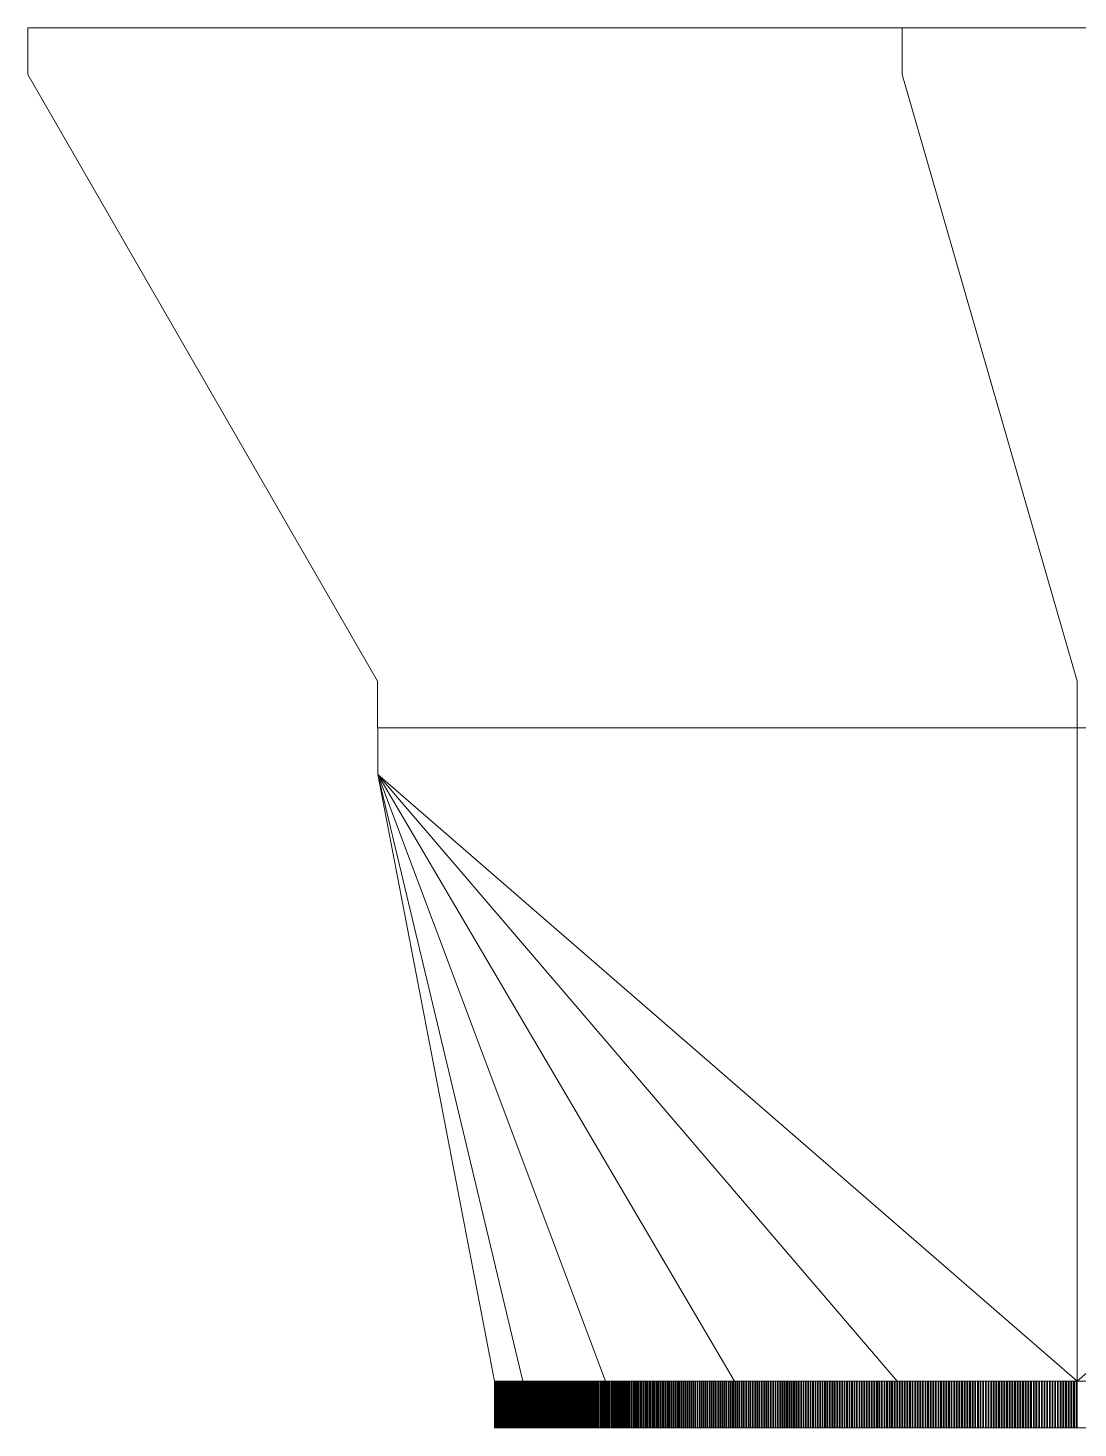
# Model space of a CAD drawing. Extents: x -57174 to 10055, y -18330 to 89882.
# Drawn here: x -35736 to -35510.9, y 67578.1 to 67878.1 of the extents above; entities that cross this region are included whole.
import ezdxf

# ---------------------------------------------------------------- set-up
doc = ezdxf.new("R2010")
doc.units = 0
doc.header["$LTSCALE"] = 50
doc.header["$MEASUREMENT"] = 0
doc.layers.add('SUPPLY', color=6, linetype='CONTINUOUS')

msp = doc.modelspace()

# ---------------------------------------------------------------- linework, layer by layer
at = {"layer": 'SUPPLY', "lineweight": 0}
for p, q in [((-35511.11, 67728.11), (-35511.11, 67578.11)), ((-35386.21, 67578.11, 3592.94), (-35636.01, 67578.11, 3592.94))]:
    msp.add_line(p, q, dxfattribs=at)
at = {"layer": 'SUPPLY', "lineweight": 0, "flags": 128}
for points, elevation in [([(-35361.26, 67878.11), (-35735.97, 67878.11)], 3587.22), ([(-35735.97, 67878.11), (-35735.97, 67868.11)], 3587.22), ([(-35735.97, 67868.11), (-35661.03, 67738.12)], 3587.22), ([(-35661.03, 67738.12), (-35661.03, 67728.12)], 3587.22), ([(-35661.03, 67728.12), (-35361.26, 67728.12)], 3587.22), ([(-35511.12, 67588.12), (-35361.22, 67718.11), (-35361.22, 67728.11), (-35661, 67728.11)], 3592.94), ([(-35661, 67728.11), (-35661, 67718.11), (-35511.12, 67588.12)], 3592.94), ([(-35612.16, 67588.12), (-35661, 67718.11), (-35549.71, 67588.12)], 3592.94), ([(-35629.91, 67588.12), (-35661, 67718.11), (-35584.52, 67588.12)], 3592.94), ([(-35386.21, 67588.12), (-35636.01, 67588.12), (-35661, 67718.11)], 3592.94), ([(-35636.01, 67588.12), (-35636.01, 67578.11)], 3592.94), ([(-35636, 67578.11), (-35636, 67588.12)], 3592.94), ([(-35635.98, 67578.11), (-35635.98, 67588.12)], 3592.94), ([(-35635.97, 67578.11), (-35635.97, 67588.12)], 3592.94), ([(-35635.95, 67578.11), (-35635.95, 67588.12)], 3592.94), ([(-35635.94, 67588.12), (-35635.94, 67578.11)], 3592.94), ([(-35635.92, 67588.12), (-35635.92, 67578.11)], 3592.94), ([(-35635.91, 67588.12), (-35635.91, 67578.11)], 3592.94), ([(-35635.89, 67588.12), (-35635.89, 67578.11)], 3592.94), ([(-35635.88, 67588.12), (-35635.88, 67578.11)], 3592.94), ([(-35635.86, 67588.12), (-35635.86, 67578.11)], 3592.94), ([(-35635.85, 67588.12), (-35635.85, 67578.11)], 3592.94), ([(-35635.84, 67588.12), (-35635.84, 67578.11)], 3592.94), ([(-35635.82, 67588.12), (-35635.82, 67578.11)], 3592.94), ([(-35635.81, 67588.12), (-35635.81, 67578.11)], 3592.94), ([(-35635.79, 67588.12), (-35635.79, 67578.11)], 3592.94), ([(-35635.76, 67588.12), (-35635.76, 67578.11)], 3592.94), ([(-35635.75, 67588.12), (-35635.75, 67578.11)], 3592.94), ([(-35635.73, 67588.12), (-35635.73, 67578.11)], 3592.94), ([(-35635.72, 67588.12), (-35635.72, 67578.11)], 3592.94), ([(-35635.69, 67588.12), (-35635.69, 67578.11)], 3592.94), ([(-35635.67, 67588.12), (-35635.67, 67578.11)], 3592.94), ([(-35635.64, 67588.12), (-35635.64, 67578.11)], 3592.94), ([(-35635.63, 67588.12), (-35635.63, 67578.11)], 3592.94), ([(-35635.6, 67588.12), (-35635.6, 67578.11)], 3592.94), ([(-35635.58, 67588.12), (-35635.58, 67578.11)], 3592.94), ([(-35635.55, 67588.12), (-35635.55, 67578.11)], 3592.94), ([(-35635.54, 67588.12), (-35635.54, 67578.11)], 3592.94), ([(-35635.5, 67588.12), (-35635.5, 67578.11)], 3592.94), ([(-35635.48, 67588.12), (-35635.48, 67578.11)], 3592.94), ([(-35635.45, 67588.12), (-35635.45, 67578.11)], 3592.94), ([(-35635.42, 67588.12), (-35635.42, 67578.11)], 3592.94), ([(-35635.39, 67588.12), (-35635.39, 67578.11)], 3592.94), ([(-35635.36, 67588.12), (-35635.36, 67578.11)], 3592.94), ([(-35635.33, 67588.12), (-35635.33, 67578.11)], 3592.94), ([(-35635.3, 67588.12), (-35635.3, 67578.11)], 3592.94), ([(-35635.27, 67588.12), (-35635.27, 67578.11)], 3592.94), ([(-35635.24, 67588.12), (-35635.24, 67578.11)], 3592.94), ([(-35635.2, 67588.12), (-35635.2, 67578.11)], 3592.94), ([(-35635.19, 67588.12), (-35635.19, 67578.11)], 3592.94), ([(-35635.14, 67588.12), (-35635.14, 67578.11)], 3592.94), ([(-35635.11, 67588.12), (-35635.11, 67578.11)], 3592.94), ([(-35635.07, 67588.12), (-35635.07, 67578.11)], 3592.94), ([(-35635.04, 67588.12), (-35635.04, 67578.11)], 3592.94), ([(-35634.99, 67588.12), (-35634.99, 67578.11)], 3592.94), ([(-35634.96, 67588.12), (-35634.96, 67578.11)], 3592.94), ([(-35634.92, 67588.12), (-35634.92, 67578.11)], 3592.94), ([(-35634.89, 67588.12), (-35634.89, 67578.11)], 3592.94), ([(-35634.85, 67588.12), (-35634.85, 67578.11)], 3592.94), ([(-35634.82, 67588.12), (-35634.82, 67578.11)], 3592.94), ([(-35634.76, 67588.12), (-35634.76, 67578.11)], 3592.94), ([(-35634.74, 67588.12), (-35634.74, 67578.11)], 3592.94), ([(-35634.68, 67588.12), (-35634.68, 67578.11)], 3592.94), ([(-35634.65, 67588.12), (-35634.65, 67578.11)], 3592.94), ([(-35634.59, 67588.12), (-35634.59, 67578.11)], 3592.94), ([(-35634.56, 67588.12), (-35634.56, 67578.11)], 3592.94), ([(-35634.51, 67588.12), (-35634.51, 67578.11)], 3592.94), ([(-35634.48, 67588.12), (-35634.48, 67578.11)], 3592.94), ([(-35634.42, 67588.12), (-35634.42, 67578.11)], 3592.94), ([(-35634.39, 67588.12), (-35634.39, 67578.11)], 3592.94), ([(-35634.33, 67588.12), (-35634.33, 67578.11)], 3592.94), ([(-35634.28, 67588.12), (-35634.28, 67578.11)], 3592.94), ([(-35634.22, 67588.12), (-35634.22, 67578.11)], 3592.94), ([(-35634.19, 67588.12), (-35634.19, 67578.11)], 3592.94), ([(-35634.12, 67588.12), (-35634.12, 67578.11)], 3592.94), ([(-35634.09, 67588.12), (-35634.09, 67578.11)], 3592.94), ([(-35634.03, 67588.12), (-35634.03, 67578.11)], 3592.94), ([(-35633.99, 67588.12), (-35633.99, 67578.11)], 3592.94), ([(-35633.93, 67588.12), (-35633.93, 67578.11)], 3592.94), ([(-35633.88, 67588.12), (-35633.88, 67578.11)], 3592.94), ([(-35633.81, 67588.12), (-35633.81, 67578.11)], 3592.94), ([(-35633.78, 67588.12), (-35633.78, 67578.11)], 3592.94), ([(-35633.71, 67588.12), (-35633.71, 67578.11)], 3592.94), ([(-35633.68, 67588.12), (-35633.68, 67578.11)], 3592.94), ([(-35633.6, 67588.12), (-35633.6, 67578.11)], 3592.94), ([(-35633.56, 67588.12), (-35633.56, 67578.11)], 3592.94), ([(-35633.49, 67588.12), (-35633.49, 67578.11)], 3592.94), ([(-35633.44, 67588.12), (-35633.44, 67578.11)], 3592.94), ([(-35633.37, 67588.12), (-35633.37, 67578.11)], 3592.94), ([(-35633.32, 67588.12), (-35633.32, 67578.11)], 3592.94), ([(-35633.25, 67588.12), (-35633.25, 67578.11)], 3592.94), ([(-35633.2, 67588.12), (-35633.2, 67578.11)], 3592.94), ([(-35633.13, 67588.12), (-35633.13, 67578.11)], 3592.94), ([(-35633.09, 67588.12), (-35633.09, 67578.11)], 3592.94), ([(-35633, 67588.12), (-35633, 67578.11)], 3592.94), ([(-35632.95, 67588.12), (-35632.95, 67578.11)], 3592.94), ([(-35632.88, 67588.12), (-35632.88, 67578.11)], 3592.94), ([(-35632.84, 67588.12), (-35632.84, 67578.11)], 3592.94), ([(-35632.75, 67588.12), (-35632.75, 67578.11)], 3592.94), ([(-35632.7, 67588.12), (-35632.7, 67578.11)], 3592.94), ([(-35632.61, 67588.12), (-35632.61, 67578.11)], 3592.94), ([(-35632.57, 67588.12), (-35632.57, 67578.11)], 3592.94), ([(-35632.48, 67588.12), (-35632.48, 67578.11)], 3592.94), ([(-35632.44, 67588.12), (-35632.44, 67578.11)], 3592.94), ([(-35632.35, 67588.12), (-35632.35, 67578.11)], 3592.94), ([(-35632.29, 67588.12), (-35632.29, 67578.11)], 3592.94), ([(-35632.2, 67588.12), (-35632.2, 67578.11)], 3592.94), ([(-35632.16, 67588.12), (-35632.16, 67578.11)], 3592.94), ([(-35632.05, 67588.12), (-35632.05, 67578.11)], 3592.94), ([(-35632.01, 67588.12), (-35632.01, 67578.11)], 3592.94), ([(-35631.92, 67588.12), (-35631.92, 67578.11)], 3592.94), ([(-35631.86, 67588.12), (-35631.86, 67578.11)], 3592.94), ([(-35631.77, 67588.12), (-35631.77, 67578.11)], 3592.94), ([(-35631.71, 67588.12), (-35631.71, 67578.11)], 3592.94), ([(-35631.62, 67588.12), (-35631.62, 67578.11)], 3592.94), ([(-35631.56, 67588.12), (-35631.56, 67578.11)], 3592.94), ([(-35631.46, 67588.12), (-35631.46, 67578.11)], 3592.94), ([(-35631.42, 67588.12), (-35631.42, 67578.11)], 3592.94), ([(-35631.31, 67588.12), (-35631.31, 67578.11)], 3592.94), ([(-35631.25, 67588.12), (-35631.25, 67578.11)], 3592.94), ([(-35631.15, 67588.12), (-35631.15, 67578.11)], 3592.94), ([(-35631.09, 67588.12), (-35631.09, 67578.11)], 3592.94), ([(-35630.99, 67588.12), (-35630.99, 67578.11)], 3592.94), ([(-35630.94, 67588.12), (-35630.94, 67578.11)], 3592.94), ([(-35630.83, 67588.12), (-35630.83, 67578.11)], 3592.94), ([(-35630.77, 67588.12), (-35630.77, 67578.11)], 3592.94), ([(-35630.66, 67588.12), (-35630.66, 67578.11)], 3592.94), ([(-35630.6, 67588.12), (-35630.6, 67578.11)], 3592.94), ([(-35630.5, 67588.12), (-35630.5, 67578.11)], 3592.94), ([(-35630.44, 67588.12), (-35630.44, 67578.11)], 3592.94), ([(-35630.32, 67588.12), (-35630.32, 67578.11)], 3592.94), ([(-35630.26, 67588.12), (-35630.26, 67578.11)], 3592.94), ([(-35630.15, 67588.12), (-35630.15, 67578.11)], 3592.94), ([(-35630.09, 67588.12), (-35630.09, 67578.11)], 3592.94), ([(-35629.98, 67588.12), (-35629.98, 67578.11)], 3592.94), ([(-35629.92, 67588.12), (-35629.92, 67578.11)], 3592.94), ([(-35629.79, 67588.12), (-35629.79, 67578.11)], 3592.94), ([(-35629.73, 67588.12), (-35629.73, 67578.11)], 3592.94), ([(-35629.61, 67588.12), (-35629.61, 67578.11)], 3592.94), ([(-35629.55, 67588.12), (-35629.55, 67578.11)], 3592.94), ([(-35629.44, 67588.12), (-35629.44, 67578.11)], 3592.94), ([(-35629.38, 67588.12), (-35629.38, 67578.11)], 3592.94), ([(-35629.24, 67588.12), (-35629.24, 67578.11)], 3592.94), ([(-35629.19, 67588.12), (-35629.19, 67578.11)], 3592.94), ([(-35629.07, 67588.12), (-35629.07, 67578.11)], 3592.94), ([(-35628.99, 67588.12), (-35628.99, 67578.11)], 3592.94), ([(-35628.87, 67588.12), (-35628.87, 67578.11)], 3592.94), ([(-35628.8, 67588.12), (-35628.8, 67578.11)], 3592.94), ([(-35628.68, 67588.12), (-35628.68, 67578.11)], 3592.94), ([(-35628.61, 67588.12), (-35628.61, 67578.11)], 3592.94), ([(-35628.48, 67588.12), (-35628.48, 67578.11)], 3592.94), ([(-35628.42, 67588.12), (-35628.42, 67578.11)], 3592.94), ([(-35628.28, 67588.12), (-35628.28, 67578.11)], 3592.94), ([(-35628.22, 67588.12), (-35628.22, 67578.11)], 3592.94), ([(-35628.08, 67588.12), (-35628.08, 67578.11)], 3592.94), ([(-35628.02, 67588.12), (-35628.02, 67578.11)], 3592.94), ([(-35627.88, 67588.12), (-35627.88, 67578.11)], 3592.94), ([(-35627.81, 67588.12), (-35627.81, 67578.11)], 3592.94), ([(-35627.68, 67588.12), (-35627.68, 67578.11)], 3592.94), ([(-35627.6, 67588.12), (-35627.6, 67578.11)], 3592.94), ([(-35627.47, 67588.12), (-35627.47, 67578.11)], 3592.94), ([(-35627.4, 67588.12), (-35627.4, 67578.11)], 3592.94), ([(-35627.26, 67588.12), (-35627.26, 67578.11)], 3592.94), ([(-35627.19, 67588.12), (-35627.19, 67578.11)], 3592.94), ([(-35627.04, 67588.12), (-35627.04, 67578.11)], 3592.94), ([(-35626.97, 67588.12), (-35626.97, 67578.11)], 3592.94), ([(-35626.84, 67588.12), (-35626.84, 67578.11)], 3592.94), ([(-35626.76, 67588.12), (-35626.76, 67578.11)], 3592.94), ([(-35626.61, 67588.12), (-35626.61, 67578.11)], 3592.94), ([(-35626.54, 67588.12), (-35626.54, 67578.11)], 3592.94), ([(-35626.39, 67588.12), (-35626.39, 67578.11)], 3592.94), ([(-35626.32, 67588.12), (-35626.32, 67578.11)], 3592.94), ([(-35626.17, 67588.12), (-35626.17, 67578.11)], 3592.94), ([(-35626.1, 67588.12), (-35626.1, 67578.11)], 3592.94), ([(-35625.95, 67588.12), (-35625.95, 67578.11)], 3592.94), ([(-35625.87, 67588.12), (-35625.87, 67578.11)], 3592.94), ([(-35625.71, 67588.12), (-35625.71, 67578.11)], 3592.94), ([(-35625.64, 67588.12), (-35625.64, 67578.11)], 3592.94), ([(-35625.49, 67588.12), (-35625.49, 67578.11)], 3592.94), ([(-35625.4, 67588.12), (-35625.4, 67578.11)], 3592.94), ([(-35625.25, 67588.12), (-35625.25, 67578.11)], 3592.94), ([(-35625.18, 67588.12), (-35625.18, 67578.11)], 3592.94), ([(-35625.02, 67588.12), (-35625.02, 67578.11)], 3592.94), ([(-35624.94, 67588.12), (-35624.94, 67578.11)], 3592.94), ([(-35624.78, 67588.12), (-35624.78, 67578.11)], 3592.94), ([(-35624.71, 67588.12), (-35624.71, 67578.11)], 3592.94), ([(-35624.54, 67588.12), (-35624.54, 67578.11)], 3592.94), ([(-35624.46, 67588.12), (-35624.46, 67578.11)], 3592.94), ([(-35624.29, 67588.12), (-35624.29, 67578.11)], 3592.94), ([(-35624.22, 67588.12), (-35624.22, 67578.11)], 3592.94), ([(-35624.06, 67588.12), (-35624.06, 67578.11)], 3592.94), ([(-35623.97, 67588.12), (-35623.97, 67578.11)], 3592.94), ([(-35623.81, 67588.12), (-35623.81, 67578.11)], 3592.94), ([(-35623.73, 67588.12), (-35623.73, 67578.11)], 3592.94), ([(-35623.55, 67588.12), (-35623.55, 67578.11)], 3592.94), ([(-35623.48, 67588.12), (-35623.48, 67578.11)], 3592.94), ([(-35623.3, 67588.12), (-35623.3, 67578.11)], 3592.94), ([(-35623.23, 67588.12), (-35623.23, 67578.11)], 3592.94), ([(-35623.05, 67588.12), (-35623.05, 67578.11)], 3592.94), ([(-35622.96, 67588.12), (-35622.96, 67578.11)], 3592.94), ([(-35622.8, 67588.12), (-35622.8, 67578.11)], 3592.94), ([(-35622.71, 67588.12), (-35622.71, 67578.11)], 3592.94), ([(-35622.53, 67588.12), (-35622.53, 67578.11)], 3592.94), ([(-35622.45, 67588.12), (-35622.45, 67578.11)], 3592.94), ([(-35622.28, 67588.12), (-35622.28, 67578.11)], 3592.94), ([(-35622.19, 67588.12), (-35622.19, 67578.11)], 3592.94), ([(-35622.02, 67588.12), (-35622.02, 67578.11)], 3592.94), ([(-35621.93, 67588.12), (-35621.93, 67578.11)], 3592.94), ([(-35621.75, 67588.12), (-35621.75, 67578.11)], 3592.94), ([(-35621.66, 67588.12), (-35621.66, 67578.11)], 3592.94), ([(-35621.49, 67588.12), (-35621.49, 67578.11)], 3592.94), ([(-35621.4, 67588.12), (-35621.4, 67578.11)], 3592.94), ([(-35621.2, 67588.12), (-35621.2, 67578.11)], 3592.94), ([(-35621.12, 67588.12), (-35621.12, 67578.11)], 3592.94), ([(-35620.94, 67588.12), (-35620.94, 67578.11)], 3592.94), ([(-35620.85, 67588.12), (-35620.85, 67578.11)], 3592.94), ([(-35620.66, 67588.12), (-35620.66, 67578.11)], 3592.94), ([(-35620.57, 67588.12), (-35620.57, 67578.11)], 3592.94), ([(-35620.39, 67588.12), (-35620.39, 67578.11)], 3592.94), ([(-35620.29, 67588.12), (-35620.29, 67578.11)], 3592.94), ([(-35620.11, 67588.12), (-35620.11, 67578.11)], 3592.94), ([(-35620.01, 67588.12), (-35620.01, 67578.11)], 3592.94), ([(-35619.83, 67588.12), (-35619.83, 67578.11)], 3592.94), ([(-35619.73, 67588.12), (-35619.73, 67578.11)], 3592.94), ([(-35619.53, 67588.12), (-35619.53, 67578.11)], 3592.94), ([(-35619.45, 67588.12), (-35619.45, 67578.11)], 3592.94), ([(-35619.25, 67588.12), (-35619.25, 67578.11)], 3592.94), ([(-35619.15, 67588.12), (-35619.15, 67578.11)], 3592.94), ([(-35618.96, 67588.12), (-35618.96, 67578.11)], 3592.94), ([(-35618.87, 67588.12), (-35618.87, 67578.11)], 3592.94), ([(-35618.68, 67588.12), (-35618.68, 67578.11)], 3592.94), ([(-35618.57, 67588.12), (-35618.57, 67578.11)], 3592.94), ([(-35618.38, 67588.12), (-35618.38, 67578.11)], 3592.94), ([(-35618.28, 67588.12), (-35618.28, 67578.11)], 3592.94), ([(-35618.09, 67588.12), (-35618.09, 67578.11)], 3592.94), ([(-35617.98, 67588.12), (-35617.98, 67578.11)], 3592.94), ([(-35617.79, 67588.12), (-35617.79, 67578.11)], 3592.94), ([(-35617.69, 67588.12), (-35617.69, 67578.11)], 3592.94), ([(-35617.48, 67588.12), (-35617.48, 67578.11)], 3592.94), ([(-35617.38, 67588.12), (-35617.38, 67578.11)], 3592.94), ([(-35617.19, 67588.12), (-35617.19, 67578.11)], 3592.94), ([(-35617.08, 67588.12), (-35617.08, 67578.11)], 3592.94), ([(-35616.87, 67588.12), (-35616.87, 67578.11)], 3592.94), ([(-35616.77, 67588.12), (-35616.77, 67578.11)], 3592.94), ([(-35616.56, 67588.12), (-35616.56, 67578.11)], 3592.94), ([(-35616.46, 67588.12), (-35616.46, 67578.11)], 3592.94), ([(-35616.25, 67588.12), (-35616.25, 67578.11)], 3592.94), ([(-35616.15, 67588.12), (-35616.15, 67578.11)], 3592.94), ([(-35615.94, 67588.12), (-35615.94, 67578.11)], 3592.94), ([(-35615.84, 67588.12), (-35615.84, 67578.11)], 3592.94), ([(-35615.63, 67588.12), (-35615.63, 67578.11)], 3592.94), ([(-35615.53, 67588.12), (-35615.53, 67578.11)], 3592.94), ([(-35615.32, 67588.12), (-35615.32, 67578.11)], 3592.94), ([(-35615.22, 67588.12), (-35615.22, 67578.11)], 3592.94), ([(-35615, 67588.12), (-35615, 67578.11)], 3592.94), ([(-35614.89, 67588.12), (-35614.89, 67578.11)], 3592.94), ([(-35614.69, 67588.12), (-35614.69, 67578.11)], 3592.94), ([(-35614.57, 67588.12), (-35614.57, 67578.11)], 3592.94), ([(-35614.36, 67588.12), (-35614.36, 67578.11)], 3592.94), ([(-35614.24, 67588.12), (-35614.24, 67578.11)], 3592.94), ([(-35614.04, 67588.12), (-35614.04, 67578.11)], 3592.94), ([(-35613.92, 67588.12), (-35613.92, 67578.11)], 3592.94), ([(-35613.71, 67588.12), (-35613.71, 67578.11)], 3592.94), ([(-35613.59, 67588.12), (-35613.59, 67578.11)], 3592.94), ([(-35613.37, 67588.12), (-35613.37, 67578.11)], 3592.94), ([(-35613.27, 67588.12), (-35613.27, 67578.11)], 3592.94), ([(-35613.05, 67588.12), (-35613.05, 67578.11)], 3592.94), ([(-35612.93, 67588.12), (-35612.93, 67578.11)], 3592.94), ([(-35612.71, 67588.12), (-35612.71, 67578.11)], 3592.94), ([(-35612.6, 67588.12), (-35612.6, 67578.11)], 3592.94), ([(-35612.38, 67588.12), (-35612.38, 67578.11)], 3592.94), ([(-35612.26, 67588.12), (-35612.26, 67578.11)], 3592.94), ([(-35612.04, 67588.12), (-35612.04, 67578.11)], 3592.94), ([(-35611.92, 67588.12), (-35611.92, 67578.11)], 3592.94), ([(-35611.7, 67588.12), (-35611.7, 67578.11)], 3592.94), ([(-35611.58, 67588.12), (-35611.58, 67578.11)], 3592.94), ([(-35611.36, 67588.12), (-35611.36, 67578.11)], 3592.94), ([(-35611.24, 67588.12), (-35611.24, 67578.11)], 3592.94), ([(-35611.01, 67588.12), (-35611.01, 67578.11)], 3592.94), ([(-35610.9, 67588.12), (-35610.9, 67578.11)], 3592.94), ([(-35610.67, 67588.12), (-35610.67, 67578.11)], 3592.94), ([(-35610.55, 67588.12), (-35610.55, 67578.11)], 3592.94), ([(-35610.31, 67588.12), (-35610.31, 67578.11)], 3592.94), ([(-35610.21, 67588.12), (-35610.21, 67578.11)], 3592.94), ([(-35609.97, 67588.12), (-35609.97, 67578.11)], 3592.94), ([(-35609.86, 67588.12), (-35609.86, 67578.11)], 3592.94), ([(-35609.62, 67588.12), (-35609.62, 67578.11)], 3592.94), ([(-35609.5, 67588.12), (-35609.5, 67578.11)], 3592.94), ([(-35609.26, 67588.12), (-35609.26, 67578.11)], 3592.94), ([(-35609.15, 67588.12), (-35609.15, 67578.11)], 3592.94), ([(-35608.91, 67588.12), (-35608.91, 67578.11)], 3592.94), ([(-35608.79, 67588.12), (-35608.79, 67578.11)], 3592.94), ([(-35608.54, 67588.12), (-35608.54, 67578.11)], 3592.94), ([(-35608.42, 67588.12), (-35608.42, 67578.11)], 3592.94), ([(-35608.19, 67588.12), (-35608.19, 67578.11)], 3592.94), ([(-35608.07, 67588.12), (-35608.07, 67578.11)], 3592.94), ([(-35607.82, 67588.12), (-35607.82, 67578.11)], 3592.94), ([(-35607.7, 67588.12), (-35607.7, 67578.11)], 3592.94), ([(-35607.46, 67588.12), (-35607.46, 67578.11)], 3592.94), ([(-35607.33, 67588.12), (-35607.33, 67578.11)], 3592.94), ([(-35607.09, 67588.12), (-35607.09, 67578.11)], 3592.94), ([(-35606.97, 67588.12), (-35606.97, 67578.11)], 3592.94), ([(-35606.72, 67588.12), (-35606.72, 67578.11)], 3592.94), ([(-35606.6, 67588.12), (-35606.6, 67578.11)], 3592.94), ([(-35606.35, 67588.12), (-35606.35, 67578.11)], 3592.94), ([(-35606.22, 67588.12), (-35606.22, 67578.11)], 3592.94), ([(-35605.98, 67588.12), (-35605.98, 67578.11)], 3592.94), ([(-35605.85, 67588.12), (-35605.85, 67578.11)], 3592.94), ([(-35605.6, 67588.12), (-35605.6, 67578.11)], 3592.94), ([(-35605.48, 67588.12), (-35605.48, 67578.11)], 3592.94), ([(-35605.23, 67588.12), (-35605.23, 67578.11)], 3592.94), ([(-35605.1, 67588.12), (-35605.1, 67578.11)], 3592.94), ([(-35604.85, 67588.12), (-35604.85, 67578.11)], 3592.94), ([(-35604.71, 67588.12), (-35604.71, 67578.11)], 3592.94), ([(-35604.46, 67588.12), (-35604.46, 67578.11)], 3592.94), ([(-35604.34, 67588.12), (-35604.34, 67578.11)], 3592.94), ([(-35604.08, 67588.12), (-35604.08, 67578.11)], 3592.94), ([(-35603.96, 67588.12), (-35603.96, 67578.11)], 3592.94), ([(-35603.69, 67588.12), (-35603.69, 67578.11)], 3592.94), ([(-35603.57, 67588.12), (-35603.57, 67578.11)], 3592.94), ([(-35603.31, 67588.12), (-35603.31, 67578.11)], 3592.94), ([(-35603.18, 67588.12), (-35603.18, 67578.11)], 3592.94), ([(-35602.92, 67588.12), (-35602.92, 67578.11)], 3592.94), ([(-35602.79, 67588.12), (-35602.79, 67578.11)], 3592.94), ([(-35602.52, 67588.12), (-35602.52, 67578.11)], 3592.94), ([(-35602.39, 67588.12), (-35602.39, 67578.11)], 3592.94), ([(-35602.14, 67588.12), (-35602.14, 67578.11)], 3592.94), ([(-35602.01, 67588.12), (-35602.01, 67578.11)], 3592.94), ([(-35601.74, 67588.12), (-35601.74, 67578.11)], 3592.94), ([(-35601.61, 67588.12), (-35601.61, 67578.11)], 3592.94), ([(-35601.34, 67588.12), (-35601.34, 67578.11)], 3592.94), ([(-35601.21, 67588.12), (-35601.21, 67578.11)], 3592.94), ([(-35600.94, 67588.12), (-35600.94, 67578.11)], 3592.94), ([(-35600.81, 67588.12), (-35600.81, 67578.11)], 3592.94), ([(-35600.54, 67588.12), (-35600.54, 67578.11)], 3592.94), ([(-35600.41, 67588.12), (-35600.41, 67578.11)], 3592.94), ([(-35600.15, 67588.12), (-35600.15, 67578.11)], 3592.94), ([(-35600.01, 67588.12), (-35600.01, 67578.11)], 3592.94), ([(-35599.73, 67588.12), (-35599.73, 67578.11)], 3592.94), ([(-35599.6, 67588.12), (-35599.6, 67578.11)], 3592.94), ([(-35599.33, 67588.12), (-35599.33, 67578.11)], 3592.94), ([(-35599.2, 67588.12), (-35599.2, 67578.11)], 3592.94), ([(-35598.92, 67588.12), (-35598.92, 67578.11)], 3592.94), ([(-35598.79, 67588.12), (-35598.79, 67578.11)], 3592.94), ([(-35598.52, 67588.12), (-35598.52, 67578.11)], 3592.94), ([(-35598.37, 67588.12), (-35598.37, 67578.11)], 3592.94), ([(-35598.11, 67588.12), (-35598.11, 67578.11)], 3592.94), ([(-35597.96, 67588.12), (-35597.96, 67578.11)], 3592.94), ([(-35597.69, 67588.12), (-35597.69, 67578.11)], 3592.94), ([(-35597.54, 67588.12), (-35597.54, 67578.11)], 3592.94), ([(-35597.28, 67588.12), (-35597.28, 67578.11)], 3592.94), ([(-35597.13, 67588.12), (-35597.13, 67578.11)], 3592.94), ([(-35596.85, 67588.12), (-35596.85, 67578.11)], 3592.94), ([(-35596.72, 67588.12), (-35596.72, 67578.11)], 3592.94), ([(-35596.44, 67588.12), (-35596.44, 67578.11)], 3592.94), ([(-35596.3, 67588.12), (-35596.3, 67578.11)], 3592.94), ([(-35596.02, 67588.12), (-35596.02, 67578.11)], 3592.94), ([(-35595.87, 67588.12), (-35595.87, 67578.11)], 3592.94), ([(-35595.59, 67588.12), (-35595.59, 67578.11)], 3592.94), ([(-35595.45, 67588.12), (-35595.45, 67578.11)], 3592.94), ([(-35595.17, 67588.12), (-35595.17, 67578.11)], 3592.94), ([(-35595.03, 67588.12), (-35595.03, 67578.11)], 3592.94), ([(-35594.74, 67588.12), (-35594.74, 67578.11)], 3592.94), ([(-35594.6, 67588.12), (-35594.6, 67578.11)], 3592.94), ([(-35594.31, 67588.12), (-35594.31, 67578.11)], 3592.94), ([(-35594.18, 67588.12), (-35594.18, 67578.11)], 3592.94), ([(-35593.88, 67588.12), (-35593.88, 67578.11)], 3592.94), ([(-35593.75, 67588.12), (-35593.75, 67578.11)], 3592.94), ([(-35593.45, 67588.12), (-35593.45, 67578.11)], 3592.94), ([(-35593.3, 67588.12), (-35593.3, 67578.11)], 3592.94), ([(-35593.02, 67588.12), (-35593.02, 67578.11)], 3592.94), ([(-35592.87, 67588.12), (-35592.87, 67578.11)], 3592.94), ([(-35592.58, 67588.12), (-35592.58, 67578.11)], 3592.94), ([(-35592.45, 67588.12), (-35592.45, 67578.11)], 3592.94), ([(-35592.15, 67588.12), (-35592.15, 67578.11)], 3592.94), ([(-35592, 67588.12), (-35592, 67578.11)], 3592.94), ([(-35591.71, 67588.12), (-35591.71, 67578.11)], 3592.94), ([(-35591.56, 67588.12), (-35591.56, 67578.11)], 3592.94), ([(-35591.26, 67588.12), (-35591.26, 67578.11)], 3592.94), ([(-35591.12, 67588.12), (-35591.12, 67578.11)], 3592.94), ([(-35590.84, 67588.12), (-35590.84, 67578.11)], 3592.94), ([(-35590.69, 67588.12), (-35590.69, 67578.11)], 3592.94), ([(-35590.39, 67588.12), (-35590.39, 67578.11)], 3592.94), ([(-35590.23, 67588.12), (-35590.23, 67578.11)], 3592.94), ([(-35589.93, 67588.12), (-35589.93, 67578.11)], 3592.94), ([(-35589.79, 67588.12), (-35589.79, 67578.11)], 3592.94), ([(-35589.49, 67588.12), (-35589.49, 67578.11)], 3592.94), ([(-35589.34, 67588.12), (-35589.34, 67578.11)], 3592.94), ([(-35589.05, 67588.12), (-35589.05, 67578.11)], 3592.94), ([(-35588.9, 67588.12), (-35588.9, 67578.11)], 3592.94), ([(-35588.59, 67588.12), (-35588.59, 67578.11)], 3592.94), ([(-35588.44, 67588.12), (-35588.44, 67578.11)], 3592.94), ([(-35588.15, 67588.12), (-35588.15, 67578.11)], 3592.94), ([(-35588, 67588.12), (-35588, 67578.11)], 3592.94), ([(-35587.69, 67588.12), (-35587.69, 67578.11)], 3592.94), ([(-35587.54, 67588.12), (-35587.54, 67578.11)], 3592.94), ([(-35587.23, 67588.12), (-35587.23, 67578.11)], 3592.94), ([(-35587.08, 67588.12), (-35587.08, 67578.11)], 3592.94), ([(-35586.77, 67588.12), (-35586.77, 67578.11)], 3592.94), ([(-35586.62, 67588.12), (-35586.62, 67578.11)], 3592.94), ([(-35586.31, 67588.12), (-35586.31, 67578.11)], 3592.94), ([(-35586.17, 67588.12), (-35586.17, 67578.11)], 3592.94), ([(-35585.86, 67588.12), (-35585.86, 67578.11)], 3592.94), ([(-35585.71, 67588.12), (-35585.71, 67578.11)], 3592.94), ([(-35585.4, 67588.12), (-35585.4, 67578.11)], 3592.94), ([(-35585.25, 67588.12), (-35585.25, 67578.11)], 3592.94), ([(-35584.94, 67588.12), (-35584.94, 67578.11)], 3592.94), ([(-35584.78, 67588.12), (-35584.78, 67578.11)], 3592.94), ([(-35584.47, 67588.12), (-35584.47, 67578.11)], 3592.94), ([(-35584.32, 67588.12), (-35584.32, 67578.11)], 3592.94), ([(-35584.01, 67588.12), (-35584.01, 67578.11)], 3592.94), ([(-35583.85, 67588.12), (-35583.85, 67578.11)], 3592.94), ([(-35583.53, 67588.12), (-35583.53, 67578.11)], 3592.94), ([(-35583.37, 67588.12), (-35583.37, 67578.11)], 3592.94), ([(-35583.06, 67588.12), (-35583.06, 67578.11)], 3592.94), ([(-35582.91, 67588.12), (-35582.91, 67578.11)], 3592.94), ([(-35582.59, 67588.12), (-35582.59, 67578.11)], 3592.94), ([(-35582.44, 67588.12), (-35582.44, 67578.11)], 3592.94), ([(-35582.12, 67588.12), (-35582.12, 67578.11)], 3592.94), ([(-35581.97, 67588.12), (-35581.97, 67578.11)], 3592.94), ([(-35581.64, 67588.12), (-35581.64, 67578.11)], 3592.94), ([(-35581.5, 67588.12), (-35581.5, 67578.11)], 3592.94), ([(-35581.17, 67588.12), (-35581.17, 67578.11)], 3592.94), ([(-35581.01, 67588.12), (-35581.01, 67578.11)], 3592.94), ([(-35580.7, 67588.12), (-35580.7, 67578.11)], 3592.94), ([(-35580.53, 67588.12), (-35580.53, 67578.11)], 3592.94), ([(-35580.22, 67588.12), (-35580.22, 67578.11)], 3592.94), ([(-35580.06, 67588.12), (-35580.06, 67578.11)], 3592.94), ([(-35579.74, 67588.12), (-35579.74, 67578.11)], 3592.94), ([(-35579.57, 67588.12), (-35579.57, 67578.11)], 3592.94), ([(-35579.26, 67588.12), (-35579.26, 67578.11)], 3592.94), ([(-35579.1, 67588.12), (-35579.1, 67578.11)], 3592.94), ([(-35578.78, 67588.12), (-35578.78, 67578.11)], 3592.94), ([(-35578.61, 67588.12), (-35578.61, 67578.11)], 3592.94), ([(-35578.29, 67588.12), (-35578.29, 67578.11)], 3592.94), ([(-35578.13, 67588.12), (-35578.13, 67578.11)], 3592.94), ([(-35577.8, 67588.12), (-35577.8, 67578.11)], 3592.94), ([(-35577.64, 67588.12), (-35577.64, 67578.11)], 3592.94), ([(-35577.31, 67588.12), (-35577.31, 67578.11)], 3592.94), ([(-35577.15, 67588.12), (-35577.15, 67578.11)], 3592.94), ([(-35576.83, 67588.12), (-35576.83, 67578.11)], 3592.94), ([(-35576.66, 67588.12), (-35576.66, 67578.11)], 3592.94), ([(-35576.34, 67588.12), (-35576.34, 67578.11)], 3592.94), ([(-35576.18, 67588.12), (-35576.18, 67578.11)], 3592.94), ([(-35575.85, 67588.12), (-35575.85, 67578.11)], 3592.94), ([(-35575.69, 67588.12), (-35575.69, 67578.11)], 3592.94), ([(-35575.36, 67588.12), (-35575.36, 67578.11)], 3592.94), ([(-35575.19, 67588.12), (-35575.19, 67578.11)], 3592.94), ([(-35574.86, 67588.12), (-35574.86, 67578.11)], 3592.94), ([(-35574.7, 67588.12), (-35574.7, 67578.11)], 3592.94), ([(-35574.37, 67588.12), (-35574.37, 67578.11)], 3592.94), ([(-35574.19, 67588.12), (-35574.19, 67578.11)], 3592.94), ([(-35573.87, 67588.12), (-35573.87, 67578.11)], 3592.94), ([(-35573.71, 67588.12), (-35573.71, 67578.11)], 3592.94), ([(-35573.37, 67588.12), (-35573.37, 67578.11)], 3592.94), ([(-35573.2, 67588.12), (-35573.2, 67578.11)], 3592.94), ([(-35572.88, 67588.12), (-35572.88, 67578.11)], 3592.94), ([(-35572.7, 67588.12), (-35572.7, 67578.11)], 3592.94), ([(-35572.38, 67588.12), (-35572.38, 67578.11)], 3592.94), ([(-35572.2, 67588.12), (-35572.2, 67578.11)], 3592.94), ([(-35571.87, 67588.12), (-35571.87, 67578.11)], 3592.94), ([(-35571.7, 67588.12), (-35571.7, 67578.11)], 3592.94), ([(-35571.37, 67588.12), (-35571.37, 67578.11)], 3592.94), ([(-35571.19, 67588.12), (-35571.19, 67578.11)], 3592.94), ([(-35570.87, 67588.12), (-35570.87, 67578.11)], 3592.94), ([(-35570.69, 67588.12), (-35570.69, 67578.11)], 3592.94), ([(-35570.35, 67588.12), (-35570.35, 67578.11)], 3592.94), ([(-35570.19, 67588.12), (-35570.19, 67578.11)], 3592.94), ([(-35569.85, 67588.12), (-35569.85, 67578.11)], 3592.94), ([(-35569.69, 67588.12), (-35569.69, 67578.11)], 3592.94), ([(-35569.35, 67588.12), (-35569.35, 67578.11)], 3592.94), ([(-35569.17, 67588.12), (-35569.17, 67578.11)], 3592.94), ([(-35568.83, 67588.12), (-35568.83, 67578.11)], 3592.94), ([(-35568.67, 67588.12), (-35568.67, 67578.11)], 3592.94), ([(-35568.33, 67588.12), (-35568.33, 67578.11)], 3592.94), ([(-35568.15, 67588.12), (-35568.15, 67578.11)], 3592.94), ([(-35567.81, 67588.12), (-35567.81, 67578.11)], 3592.94), ([(-35567.63, 67588.12), (-35567.63, 67578.11)], 3592.94), ([(-35567.29, 67588.12), (-35567.29, 67578.11)], 3592.94), ([(-35567.13, 67588.12), (-35567.13, 67578.11)], 3592.94), ([(-35566.78, 67588.12), (-35566.78, 67578.11)], 3592.94), ([(-35566.61, 67588.12), (-35566.61, 67578.11)], 3592.94), ([(-35566.27, 67588.12), (-35566.27, 67578.11)], 3592.94), ([(-35566.1, 67588.12), (-35566.1, 67578.11)], 3592.94), ([(-35565.76, 67588.12), (-35565.76, 67578.11)], 3592.94), ([(-35565.58, 67588.12), (-35565.58, 67578.11)], 3592.94), ([(-35565.24, 67588.12), (-35565.24, 67578.11)], 3592.94), ([(-35565.06, 67588.12), (-35565.06, 67578.11)], 3592.94), ([(-35564.72, 67588.12), (-35564.72, 67578.11)], 3592.94), ([(-35564.54, 67588.12), (-35564.54, 67578.11)], 3592.94), ([(-35564.19, 67588.12), (-35564.19, 67578.11)], 3592.94), ([(-35564.03, 67588.12), (-35564.03, 67578.11)], 3592.94), ([(-35563.67, 67588.12), (-35563.67, 67578.11)], 3592.94), ([(-35563.5, 67588.12), (-35563.5, 67578.11)], 3592.94), ([(-35563.16, 67588.12), (-35563.16, 67578.11)], 3592.94), ([(-35562.98, 67588.12), (-35562.98, 67578.11)], 3592.94), ([(-35562.62, 67588.12), (-35562.62, 67578.11)], 3592.94), ([(-35562.45, 67588.12), (-35562.45, 67578.11)], 3592.94), ([(-35562.11, 67588.12), (-35562.11, 67578.11)], 3592.94), ([(-35561.93, 67588.12), (-35561.93, 67578.11)], 3592.94), ([(-35561.57, 67588.12), (-35561.57, 67578.11)], 3592.94), ([(-35561.4, 67588.12), (-35561.4, 67578.11)], 3592.94), ([(-35561.06, 67588.12), (-35561.06, 67578.11)], 3592.94), ([(-35560.88, 67588.12), (-35560.88, 67578.11)], 3592.94), ([(-35560.52, 67588.12), (-35560.52, 67578.11)], 3592.94), ([(-35560.35, 67588.12), (-35560.35, 67578.11)], 3592.94), ([(-35559.99, 67588.12), (-35559.99, 67578.11)], 3592.94), ([(-35559.82, 67588.12), (-35559.82, 67578.11)], 3592.94), ([(-35559.46, 67588.12), (-35559.46, 67578.11)], 3592.94), ([(-35559.28, 67588.12), (-35559.28, 67578.11)], 3592.94), ([(-35558.93, 67588.12), (-35558.93, 67578.11)], 3592.94), ([(-35558.75, 67588.12), (-35558.75, 67578.11)], 3592.94), ([(-35558.4, 67588.12), (-35558.4, 67578.11)], 3592.94), ([(-35558.22, 67588.12), (-35558.22, 67578.11)], 3592.94), ([(-35557.86, 67588.12), (-35557.86, 67578.11)], 3592.94), ([(-35557.69, 67588.12), (-35557.69, 67578.11)], 3592.94), ([(-35557.33, 67588.12), (-35557.33, 67578.11)], 3592.94), ([(-35557.16, 67588.12), (-35557.16, 67578.11)], 3592.94), ([(-35556.8, 67588.12), (-35556.8, 67578.11)], 3592.94), ([(-35556.62, 67588.12), (-35556.62, 67578.11)], 3592.94), ([(-35556.27, 67588.12), (-35556.27, 67578.11)], 3592.94), ([(-35556.09, 67588.12), (-35556.09, 67578.11)], 3592.94), ([(-35555.72, 67588.12), (-35555.72, 67578.11)], 3592.94), ([(-35555.54, 67588.12), (-35555.54, 67578.11)], 3592.94), ([(-35555.19, 67588.12), (-35555.19, 67578.11)], 3592.94), ([(-35555.01, 67588.12), (-35555.01, 67578.11)], 3592.94), ([(-35554.66, 67588.12), (-35554.66, 67578.11)], 3592.94), ([(-35554.48, 67588.12), (-35554.48, 67578.11)], 3592.94), ([(-35554.11, 67588.12), (-35554.11, 67578.11)], 3592.94), ([(-35553.93, 67588.12), (-35553.93, 67578.11)], 3592.94), ([(-35553.58, 67588.12), (-35553.58, 67578.11)], 3592.94), ([(-35553.39, 67588.12), (-35553.39, 67578.11)], 3592.94), ([(-35553.03, 67588.12), (-35553.03, 67578.11)], 3592.94), ([(-35552.86, 67588.12), (-35552.86, 67578.11)], 3592.94), ([(-35552.49, 67588.12), (-35552.49, 67578.11)], 3592.94), ([(-35552.31, 67588.12), (-35552.31, 67578.11)], 3592.94), ([(-35551.95, 67588.12), (-35551.95, 67578.11)], 3592.94), ([(-35551.76, 67588.12), (-35551.76, 67578.11)], 3592.94), ([(-35551.41, 67588.12), (-35551.41, 67578.11)], 3592.94), ([(-35551.21, 67588.12), (-35551.21, 67578.11)], 3592.94), ([(-35550.86, 67588.12), (-35550.86, 67578.11)], 3592.94), ([(-35550.68, 67588.12), (-35550.68, 67578.11)], 3592.94), ([(-35550.31, 67588.12), (-35550.31, 67578.11)], 3592.94), ([(-35550.14, 67588.12), (-35550.14, 67578.11)], 3592.94), ([(-35549.77, 67588.12), (-35549.77, 67578.11)], 3592.94), ([(-35549.59, 67588.12), (-35549.59, 67578.11)], 3592.94), ([(-35549.22, 67588.12), (-35549.22, 67578.11)], 3592.94), ([(-35549.04, 67588.12), (-35549.04, 67578.11)], 3592.94), ([(-35548.67, 67588.12), (-35548.67, 67578.11)], 3592.94), ([(-35548.48, 67588.12), (-35548.48, 67578.11)], 3592.94), ([(-35548.13, 67588.12), (-35548.13, 67578.11)], 3592.94), ([(-35547.93, 67588.12), (-35547.93, 67578.11)], 3592.94), ([(-35547.58, 67588.12), (-35547.58, 67578.11)], 3592.94), ([(-35547.39, 67588.12), (-35547.39, 67578.11)], 3592.94), ([(-35547.02, 67588.12), (-35547.02, 67578.11)], 3592.94), ([(-35546.84, 67588.12), (-35546.84, 67578.11)], 3592.94), ([(-35546.47, 67588.12), (-35546.47, 67578.11)], 3592.94), ([(-35546.29, 67588.12), (-35546.29, 67578.11)], 3592.94), ([(-35545.92, 67588.12), (-35545.92, 67578.11)], 3592.94), ([(-35545.73, 67588.12), (-35545.73, 67578.11)], 3592.94), ([(-35545.36, 67588.12), (-35545.36, 67578.11)], 3592.94), ([(-35545.19, 67588.12), (-35545.19, 67578.11)], 3592.94), ([(-35544.82, 67588.12), (-35544.82, 67578.11)], 3592.94), ([(-35544.62, 67588.12), (-35544.62, 67578.11)], 3592.94), ([(-35544.25, 67588.12), (-35544.25, 67578.11)], 3592.94), ([(-35544.08, 67588.12), (-35544.08, 67578.11)], 3592.94), ([(-35543.71, 67588.12), (-35543.71, 67578.11)], 3592.94), ([(-35543.52, 67588.12), (-35543.52, 67578.11)], 3592.94), ([(-35543.15, 67588.12), (-35543.15, 67578.11)], 3592.94), ([(-35542.97, 67588.12), (-35542.97, 67578.11)], 3592.94), ([(-35542.6, 67588.12), (-35542.6, 67578.11)], 3592.94), ([(-35542.41, 67588.12), (-35542.41, 67578.11)], 3592.94), ([(-35542.04, 67588.12), (-35542.04, 67578.11)], 3592.94), ([(-35541.85, 67588.12), (-35541.85, 67578.11)], 3592.94), ([(-35541.48, 67588.12), (-35541.48, 67578.11)], 3592.94), ([(-35541.3, 67588.12), (-35541.3, 67578.11)], 3592.94), ([(-35540.91, 67588.12), (-35540.91, 67578.11)], 3592.94), ([(-35540.74, 67588.12), (-35540.74, 67578.11)], 3592.94), ([(-35540.37, 67588.12), (-35540.37, 67578.11)], 3592.94), ([(-35540.18, 67588.12), (-35540.18, 67578.11)], 3592.94), ([(-35539.81, 67588.12), (-35539.81, 67578.11)], 3592.94), ([(-35539.61, 67588.12), (-35539.61, 67578.11)], 3592.94), ([(-35539.24, 67588.12), (-35539.24, 67578.11)], 3592.94), ([(-35539.05, 67588.12), (-35539.05, 67578.11)], 3592.94), ([(-35538.68, 67588.12), (-35538.68, 67578.11)], 3592.94), ([(-35538.49, 67588.12), (-35538.49, 67578.11)], 3592.94), ([(-35538.12, 67588.12), (-35538.12, 67578.11)], 3592.94), ([(-35537.93, 67588.12), (-35537.93, 67578.11)], 3592.94), ([(-35537.56, 67588.12), (-35537.56, 67578.11)], 3592.94), ([(-35537.37, 67588.12), (-35537.37, 67578.11)], 3592.94), ([(-35537, 67588.12), (-35537, 67578.11)], 3592.94), ([(-35536.81, 67588.12), (-35536.81, 67578.11)], 3592.94), ([(-35536.44, 67588.12), (-35536.44, 67578.11)], 3592.94), ([(-35536.24, 67588.12), (-35536.24, 67578.11)], 3592.94), ([(-35535.87, 67588.12), (-35535.87, 67578.11)], 3592.94), ([(-35535.68, 67588.12), (-35535.68, 67578.11)], 3592.94), ([(-35535.3, 67588.12), (-35535.3, 67578.11)], 3592.94), ([(-35535.12, 67588.12), (-35535.12, 67578.11)], 3592.94), ([(-35534.74, 67588.12), (-35534.74, 67578.11)], 3592.94), ([(-35534.56, 67588.12), (-35534.56, 67578.11)], 3592.94), ([(-35534.18, 67588.12), (-35534.18, 67578.11)], 3592.94), ([(-35533.98, 67588.12), (-35533.98, 67578.11)], 3592.94), ([(-35533.61, 67588.12), (-35533.61, 67578.11)], 3592.94), ([(-35533.42, 67588.12), (-35533.42, 67578.11)], 3592.94), ([(-35533.04, 67588.12), (-35533.04, 67578.11)], 3592.94), ([(-35532.86, 67588.12), (-35532.86, 67578.11)], 3592.94), ([(-35532.48, 67588.12), (-35532.48, 67578.11)], 3592.94), ([(-35532.28, 67588.12), (-35532.28, 67578.11)], 3592.94), ([(-35531.91, 67588.12), (-35531.91, 67578.11)], 3592.94), ([(-35531.72, 67588.12), (-35531.72, 67578.11)], 3592.94), ([(-35531.34, 67588.12), (-35531.34, 67578.11)], 3592.94), ([(-35531.16, 67588.12), (-35531.16, 67578.11)], 3592.94), ([(-35530.78, 67588.12), (-35530.78, 67578.11)], 3592.94), ([(-35530.58, 67588.12), (-35530.58, 67578.11)], 3592.94), ([(-35530.21, 67588.12), (-35530.21, 67578.11)], 3592.94), ([(-35530.02, 67588.12), (-35530.02, 67578.11)], 3592.94), ([(-35529.64, 67588.12), (-35529.64, 67578.11)], 3592.94), ([(-35529.45, 67588.12), (-35529.45, 67578.11)], 3592.94), ([(-35529.08, 67588.12), (-35529.08, 67578.11)], 3592.94), ([(-35528.88, 67588.12), (-35528.88, 67578.11)], 3592.94), ([(-35528.5, 67588.12), (-35528.5, 67578.11)], 3592.94), ([(-35528.31, 67588.12), (-35528.31, 67578.11)], 3592.94), ([(-35527.94, 67588.12), (-35527.94, 67578.11)], 3592.94), ([(-35527.75, 67588.12), (-35527.75, 67578.11)], 3592.94), ([(-35527.36, 67588.12), (-35527.36, 67578.11)], 3592.94), ([(-35527.17, 67588.12), (-35527.17, 67578.11)], 3592.94), ([(-35526.79, 67588.12), (-35526.79, 67578.11)], 3592.94), ([(-35526.59, 67588.12), (-35526.59, 67578.11)], 3592.94), ([(-35526.22, 67588.12), (-35526.22, 67578.11)], 3592.94), ([(-35526.03, 67588.12), (-35526.03, 67578.11)], 3592.94), ([(-35525.65, 67588.12), (-35525.65, 67578.11)], 3592.94), ([(-35525.46, 67588.12), (-35525.46, 67578.11)], 3592.94), ([(-35525.07, 67588.12), (-35525.07, 67578.11)], 3592.94), ([(-35524.89, 67588.12), (-35524.89, 67578.11)], 3592.94), ([(-35524.51, 67588.12), (-35524.51, 67578.11)], 3592.94), ([(-35524.32, 67588.12), (-35524.32, 67578.11)], 3592.94), ([(-35523.93, 67588.12), (-35523.93, 67578.11)], 3592.94), ([(-35523.74, 67588.12), (-35523.74, 67578.11)], 3592.94), ([(-35523.36, 67588.12), (-35523.36, 67578.11)], 3592.94), ([(-35523.17, 67588.12), (-35523.17, 67578.11)], 3592.94), ([(-35522.8, 67588.12), (-35522.8, 67578.11)], 3592.94), ([(-35522.6, 67588.12), (-35522.6, 67578.11)], 3592.94), ([(-35522.22, 67588.12), (-35522.22, 67578.11)], 3592.94), ([(-35522.03, 67588.12), (-35522.03, 67578.11)], 3592.94), ([(-35521.64, 67588.12), (-35521.64, 67578.11)], 3592.94), ([(-35521.45, 67588.12), (-35521.45, 67578.11)], 3592.94), ([(-35521.07, 67588.12), (-35521.07, 67578.11)], 3592.94), ([(-35520.87, 67588.12), (-35520.87, 67578.11)], 3592.94), ([(-35520.49, 67588.12), (-35520.49, 67578.11)], 3592.94), ([(-35520.31, 67588.12), (-35520.31, 67578.11)], 3592.94), ([(-35519.93, 67588.12), (-35519.93, 67578.11)], 3592.94), ([(-35519.74, 67588.12), (-35519.74, 67578.11)], 3592.94), ([(-35519.35, 67588.12), (-35519.35, 67578.11)], 3592.94), ([(-35519.16, 67588.12), (-35519.16, 67578.11)], 3592.94), ([(-35518.78, 67588.12), (-35518.78, 67578.11)], 3592.94), ([(-35518.58, 67588.12), (-35518.58, 67578.11)], 3592.94), ([(-35518.2, 67588.12), (-35518.2, 67578.11)], 3592.94), ([(-35518.01, 67588.12), (-35518.01, 67578.11)], 3592.94), ([(-35517.62, 67588.12), (-35517.62, 67578.11)], 3592.94), ([(-35517.43, 67588.12), (-35517.43, 67578.11)], 3592.94), ([(-35517.05, 67588.12), (-35517.05, 67578.11)], 3592.94), ([(-35516.87, 67588.12), (-35516.87, 67578.11)], 3592.94), ([(-35516.49, 67588.12), (-35516.49, 67578.11)], 3592.94), ([(-35516.29, 67588.12), (-35516.29, 67578.11)], 3592.94), ([(-35515.91, 67588.12), (-35515.91, 67578.11)], 3592.94), ([(-35515.72, 67588.12), (-35515.72, 67578.11)], 3592.94), ([(-35515.33, 67588.12), (-35515.33, 67578.11)], 3592.94), ([(-35515.14, 67588.12), (-35515.14, 67578.11)], 3592.94), ([(-35514.76, 67588.12), (-35514.76, 67578.11)], 3592.94), ([(-35514.56, 67588.12), (-35514.56, 67578.11)], 3592.94), ([(-35514.18, 67588.12), (-35514.18, 67578.11)], 3592.94), ([(-35513.99, 67588.12), (-35513.99, 67578.11)], 3592.94), ([(-35513.6, 67588.12), (-35513.6, 67578.11)], 3592.94), ([(-35513.41, 67588.12), (-35513.41, 67578.11)], 3592.94), ([(-35513.03, 67588.12), (-35513.03, 67578.11)], 3592.94), ([(-35512.84, 67588.12), (-35512.84, 67578.11)], 3592.94), ([(-35512.45, 67588.12), (-35512.45, 67578.11)], 3592.94), ([(-35512.26, 67588.12), (-35512.26, 67578.11)], 3592.94), ([(-35511.87, 67588.12), (-35511.87, 67578.11)], 3592.94), ([(-35511.68, 67588.12), (-35511.68, 67578.11)], 3592.94), ([(-35511.3, 67588.12), (-35511.3, 67578.11)], 3592.94), ([(-35511.12, 67588.12), (-35511.12, 67578.11)], 3592.94)]:
    msp.add_lwpolyline(points, dxfattribs=dict(at, elevation=elevation))
at = {"layer": 'SUPPLY', "lineweight": 0, "elevation": 3500}
msp.add_lwpolyline([(-35548.61, 67878.11), (-35548.61, 67868.11), (-35511.11, 67738.11), (-35511.11, 67728.11)], dxfattribs=at)

doc.saveas('drawing.dxf')
